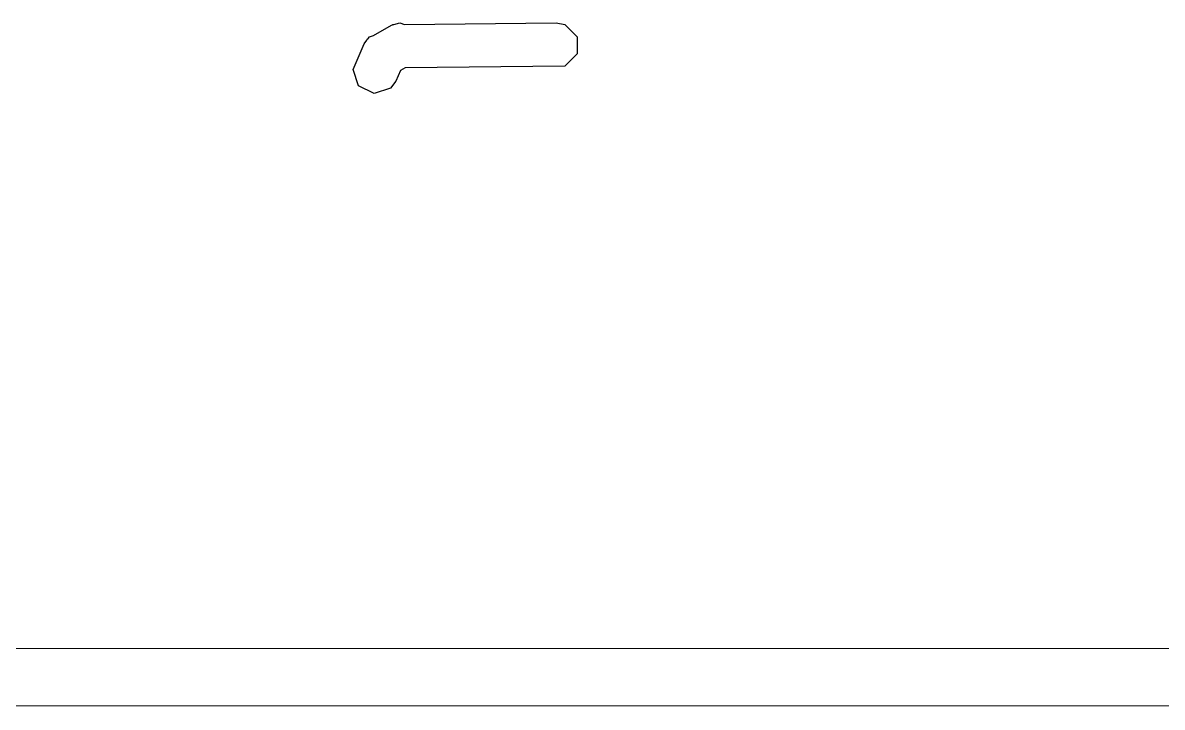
# Model space of a CAD drawing. Extents: x 161.8 to 217, y -91.7 to -65.8.
# Drawn here: x 192.02 to 193.914, y -85.75 to -84.612 of the extents above; entities that cross this region are included whole.
import ezdxf

# ---------------------------------------------------------------- set-up
doc = ezdxf.new("R2010")
doc.units = 0
doc.layers.add('BLACK', color=7, linetype='CONTINUOUS')

msp = doc.modelspace()

# ---------------------------------------------------------------- linework, layer by layer
at = {"layer": 'BLACK', "linetype": 'CONTINUOUS'}
for p, q in [((192.636761, -84.614679), (192.646779, -84.611936)), ((192.646779, -84.611936), (192.65445, -84.614493)), ((192.65445, -84.614493), (192.90658, -84.611842)), ((192.90658, -84.611842), (192.920931, -84.614697)), ((192.602718, -84.633157), (192.632666, -84.615801)), ((192.632666, -84.615801), (192.634478, -84.615304)), ((192.634478, -84.615304), (192.635086, -84.614697)), ((192.635086, -84.614697), (192.636761, -84.614679)), ((192.920931, -84.614697), (192.941225, -84.634991)), ((192.569175, -84.689541), (192.587325, -84.646857)), ((192.587325, -84.646857), (192.591902, -84.640959)), ((192.591902, -84.640959), (192.592536, -84.639059)), ((192.592536, -84.639059), (192.594066, -84.638172)), ((192.594066, -84.638172), (192.596297, -84.635298)), ((192.596297, -84.635298), (192.602718, -84.633157)), ((192.941225, -84.634991), (192.941225, -84.663693)), ((192.941225, -84.663693), (192.920931, -84.683987)), ((192.655566, -84.686777), (192.647592, -84.691398)), ((192.920931, -84.683987), (192.655566, -84.686777)), ((192.57825, -84.716768), (192.569175, -84.689541)), ((192.647592, -84.691398), (192.640121, -84.70897)), ((192.603922, -84.729604), (192.57825, -84.716768)), ((192.631149, -84.720529), (192.603922, -84.729604)), ((192.640121, -84.70897), (192.631149, -84.720529)), ((188.049248, -85.65378), (197.953606, -85.650017)), ((198.019134, -85.746194), (188, -85.75))]:
    msp.add_line(p, q, dxfattribs=at)

doc.saveas('drawing.dxf')
